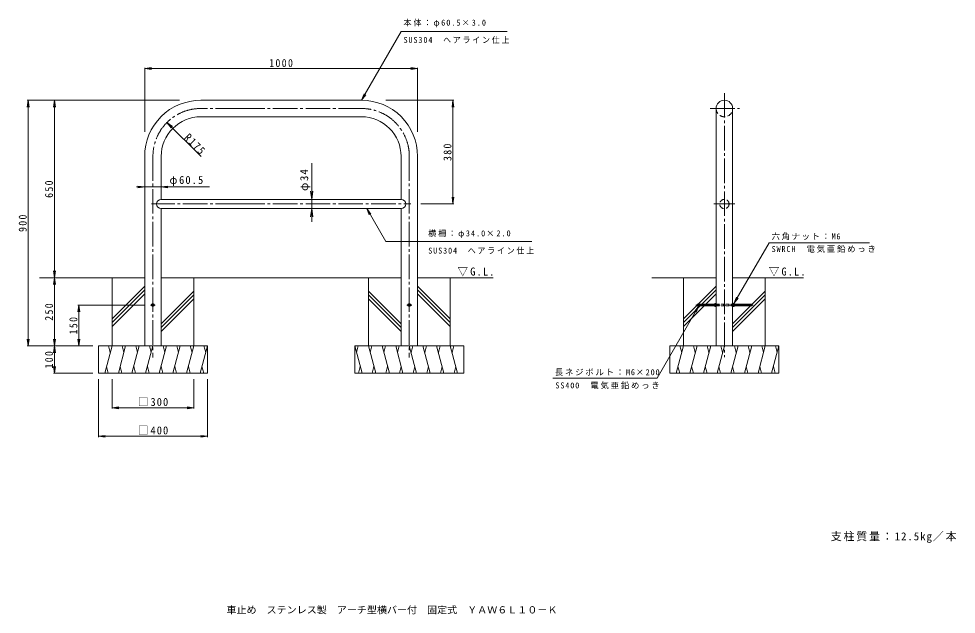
# Model space of a CAD drawing. Units: millimetres, scale not verified. Extents: x -1630 to 1806, y -1359 to 822.
import ezdxf
from ezdxf.enums import TextEntityAlignment as Align

# ---------------------------------------------------------------- set-up
doc = ezdxf.new("R2010")
doc.units = ezdxf.units.MM
doc.header["$LTSCALE"] = 10
for name, pattern in [('CHAIN2', [12, 9, -1, 1, -1]), ('DASHED1', [1.8, 1.2, -0.6]), ('DASHED2', [3, 2, -1])]:
    doc.linetypes.add(name, pattern=pattern)
for name, color, linetype, lineweight in [('C-0', 7, 'CHAIN2', 9), ('C-2', 3, 'Continuous', 9), ('C-4', 7, 'Continuous', 9), ('C-5', 7, 'Continuous', 9), ('C-6', 6, 'Continuous', 5), ('C-E', 6, 'Continuous', 5)]:
    doc.layers.add(name, color=color, linetype=linetype, lineweight=lineweight)
doc.layers.add('F-F', color=2, linetype='Continuous')
doc.styles.add('ＭＳ ゴシック', font='')
doc.styles.get('ＭＳ ゴシック').set_extended_font_data('MS Gothic')

msp = doc.modelspace()

# ---------------------------------------------------------------- linework, layer by layer
at = {"layer": 'C-0'}
for p, q in [((956.09, 549.73), (956.09, -417.54)), ((-818.31, 493.22), (-963.06, 493.22)), ((-818.31, 493.22), (-373.56, 493.22)), ((904.2, 493.21), (1011.23, 493.21)), ((-1138.06, 318.22), (-1138.06, -418.43)), ((-198.56, 318.22), (-198.56, -418.43)), ((-818.31, 143.47), (-1143.24, 143.47)), ((-818.31, 143.47), (-193.38, 143.47)), ((917.31, 143.46), (994.43, 143.46))]:
    msp.add_line(p, q, dxfattribs=at)
for centre, start, end in [((-963.06, 318.22), 89.99976, 180), ((-373.56, 318.22), 0, 90.00024)]:
    msp.add_arc(centre, 175, start, end, dxfattribs=at)
at = {"layer": 'C-2'}
for p, q in [((-818.31, 523.47), (-963.06, 523.47)), ((-818.31, 523.47), (-373.56, 523.47)), ((925.84, 493.21), (925.84, -103.92)), ((986.34, 493.21), (986.34, -103.92)), ((-818.31, 462.97), (-963.06, 462.97)), ((-818.31, 462.97), (-373.56, 462.97)), ((-1107.81, 318.22), (-1107.81, 160.47)), ((-228.81, 318.22), (-228.81, 160.47)), ((-818.31, 160.47), (-1107.81, 160.47)), ((-818.31, 160.47), (-228.81, 160.47)), ((-818.31, 126.47), (-1107.81, 126.47)), ((-1107.81, 126.47), (-1107.81, -126.53)), ((-818.31, 126.47), (-228.81, 126.47)), ((-228.81, 126.47), (-228.81, -126.53)), ((-1107.81, -126.53), (-1107.81, -376.53)), ((-228.81, -126.53), (-228.81, -376.53)), ((925.84, -376.53), (925.84, -103.92)), ((986.34, -376.53), (986.34, -103.92)), ((-1138.04, -232.28), (-1143.04, -229.39)), ((-1138.04, -220.78), (-1133.04, -223.66)), ((-1138.04, -232.28), (-1133.04, -229.39)), ((-1133.04, -223.66), (-1133.04, -229.39)), ((-198.58, -220.78), (-203.58, -223.66)), ((-203.58, -223.66), (-203.58, -229.39)), ((-198.58, -232.28), (-203.58, -229.39)), ((-198.58, -232.28), (-193.58, -229.39)), ((856.09, -224.07), (856.63, -223.53)), ((920.84, -228.98), (856.09, -228.98)), ((856.09, -228.98), (856.63, -229.53)), ((920.84, -223.53), (856.63, -223.53)), ((856.63, -223.53), (856.63, -229.53)), ((920.84, -229.53), (856.63, -229.53)), ((920.84, -222.22), (920.84, -230.83)), ((921.33, -220.78), (925.84, -220.78)), ((921.33, -223.66), (925.84, -223.66)), ((921.33, -229.39), (925.84, -229.39)), ((921.33, -232.28), (925.84, -232.28)), ((990.85, -220.78), (986.34, -220.78)), ((990.85, -223.66), (986.34, -223.66)), ((990.85, -229.39), (986.34, -229.39)), ((990.85, -232.28), (986.34, -232.28)), ((991.34, -222.22), (991.34, -230.83)), ((991.34, -223.53), (1055.55, -223.53)), ((991.34, -228.98), (1056.09, -228.98)), ((991.34, -229.53), (1055.55, -229.53)), ((1056.09, -224.07), (1055.55, -223.53)), ((1055.55, -223.53), (1055.55, -229.53)), ((1056.09, -228.98), (1055.55, -229.53))]:
    msp.add_line(p, q, dxfattribs=at)
at = {"layer": 'C-2', "color": 7, "linetype": 'CHAIN2'}
for p, q in [((-1147.06, -226.53), (-1129.39, -226.53)), ((-189.56, -226.53), (-207.23, -226.53)), ((851.09, -226.53), (1061.09, -226.53))]:
    msp.add_line(p, q, dxfattribs=at)
at = {"layer": 'C-2', "linetype": 'DASHED1'}
for p, q in [((925.84, -223.53), (986.34, -223.53)), ((925.84, -229.53), (986.34, -229.53))]:
    msp.add_line(p, q, dxfattribs=at)
at = {"layer": 'C-2'}
for points in [[(-1168.31, 318.22), (-1168.31, -126.53), (-1168.31, -376.53)], [(-168.31, 318.22), (-168.31, -126.53), (-168.31, -376.53)], [(-1138.04, -220.78), (-1143.04, -223.66), (-1143.04, -229.39)], [(-198.58, -220.78), (-193.58, -223.66), (-193.58, -229.39)], [(920.84, -224.07), (856.09, -224.07), (856.09, -228.98)], [(991.34, -224.07), (1056.09, -224.07), (1056.09, -228.98)]]:
    msp.add_lwpolyline(points, dxfattribs=at)
at = {"layer": 'C-2', "linetype": 'DASHED2'}
msp.add_circle((956.09, 143.46), 17, dxfattribs=at)
at = {"layer": 'C-2'}
for centre, radius in [((-1138.04, -226.53), 5), ((-1138.04, -226.53), 3), ((-198.58, -226.53), 5), ((-198.58, -226.53), 3)]:
    msp.add_circle(centre, radius, dxfattribs=at)
for centre, radius, start, end in [((-963.06, 318.22), 205.25, 89.99977, 180), ((-373.56, 318.22), 205.25, 0, 90.00023), ((956.09, 493.21), 30.25, 0, 180), ((-963.06, 318.22), 144.75, 89.9998, 180), ((-373.56, 318.22), 144.75, 0, 90.0002), ((-1107.81, 143.47), 17, 90, 270), ((-228.81, 143.47), 17, 270, 90), ((923.21, -222.22), 2.37, 142.44278, 217.55722), ((929.44, -226.53), 8.6, 160.548, 199.452), ((923.21, -230.83), 2.37, 142.44278, 217.55722), ((988.97, -222.22), 2.37, 322.44278, 37.55722), ((982.74, -226.53), 8.6, 340.548, 19.452), ((988.97, -230.83), 2.37, 322.44278, 37.55722)]:
    msp.add_arc(centre, radius, start, end, dxfattribs=at)
at = {"layer": 'C-2', "linetype": 'DASHED2'}
msp.add_arc((956.09, 493.21), 30.25, 180.00047, 0.00047, dxfattribs=at)
at = {"layer": 'C-4'}
for p, q in [((-1168.31, 639.73), (-1143.52, 642.99)), ((-1168.31, 642.73), (-1168.31, 408.14)), ((-1168.31, 639.73), (-168.31, 639.73)), ((-1168.31, 639.73), (-1143.52, 636.46)), ((-168.31, 639.73), (-193.09, 642.99)), ((-168.31, 639.73), (-193.09, 636.46)), ((-168.31, 642.73), (-168.31, 408.14)), ((-1595.42, 523.47), (-1598.68, 498.69)), ((-1598.42, 523.47), (-1041.36, 523.47)), ((-1595.42, 523.47), (-1595.42, -376.53)), ((-1595.42, 523.47), (-1592.16, 498.69)), ((-1498.92, 523.47), (-1502.18, 498.69)), ((-1498.92, 523.47), (-1498.92, -126.53)), ((-1498.92, 523.47), (-1495.66, 498.69)), ((-35.75, 523.47), (-284.5, 523.47)), ((-38.75, 523.47), (-42.02, 498.69)), ((-38.75, 143.47), (-38.75, 523.47)), ((-38.75, 523.47), (-35.49, 498.69)), ((-1086.76, 442.01), (-1066.93, 426.79)), ((-1086.76, 442.01), (-1071.54, 422.17)), ((-961.7, 316.86), (-1086.76, 442.01)), ((-556.28, 293.05), (-556.28, 78.42)), ((-1168.31, 205.83), (-1193.09, 209.09)), ((-1107.81, 205.83), (-1083.02, 209.09)), ((-930.71, 205.83), (-1198.77, 205.83)), ((-1168.31, 205.83), (-1193.09, 202.57)), ((-1168.31, 205.83), (-1168.31, 204.03)), ((-1107.81, 205.83), (-1107.81, 204.03)), ((-1107.81, 205.83), (-1083.02, 202.57)), ((-556.28, 160.47), (-560.19, 190.22)), ((-556.28, 160.47), (-552.36, 190.22)), ((-556.28, 160.47), (-553.28, 160.47)), ((-35.75, 143.47), (-156.95, 143.47)), ((-38.75, 143.47), (-42.02, 168.26)), ((-38.75, 143.47), (-35.49, 168.26)), ((-556.28, 126.47), (-560.19, 96.73)), ((-556.28, 126.47), (-553.28, 126.47)), ((-556.28, 126.47), (-552.36, 96.73)), ((-1498.92, -126.53), (-1502.18, -101.74)), ((-1498.92, -126.53), (-1495.66, -101.74)), ((-1498.92, -126.53), (-1502.18, -151.31)), ((-1498.92, -126.53), (-1498.92, -376.53)), ((-1498.92, -126.53), (-1495.66, -151.31)), ((-1409.81, -226.53), (-1413.07, -251.31)), ((-1412.81, -226.53), (-1167.06, -226.53)), ((-1409.81, -376.53), (-1409.81, -226.53)), ((-1409.81, -226.53), (-1406.55, -251.31)), ((-1595.42, -376.53), (-1598.68, -351.74)), ((-1598.42, -376.53), (-1358.06, -376.53)), ((-1595.42, -376.53), (-1592.16, -351.74)), ((-1498.92, -376.53), (-1502.18, -351.74)), ((-1498.92, -376.53), (-1502.18, -401.31)), ((-1498.92, -376.53), (-1495.66, -351.74)), ((-1498.92, -376.53), (-1498.92, -476.53)), ((-1498.92, -376.53), (-1495.66, -401.31)), ((-1409.81, -376.53), (-1413.07, -351.74)), ((-1409.81, -376.53), (-1406.55, -351.74)), ((-1498.92, -476.53), (-1502.18, -451.74)), ((-1501.92, -476.53), (-1358.06, -476.53)), ((-1498.92, -476.53), (-1495.66, -451.74)), ((-1338.06, -710.13), (-1338.06, -498.03)), ((-1288.06, -606.02), (-1288.06, -498.03)), ((-988.06, -606.02), (-988.06, -498.03)), ((-938.06, -710.13), (-938.06, -498.03)), ((-1288.06, -603.02), (-1263.27, -599.76)), ((-1288.06, -603.02), (-988.06, -603.02)), ((-1288.06, -603.02), (-1263.27, -606.28)), ((-988.06, -603.02), (-1012.84, -599.76)), ((-988.06, -603.02), (-1012.84, -606.28)), ((-1338.06, -707.13), (-1313.27, -703.87)), ((-1338.06, -707.13), (-938.06, -707.13)), ((-1338.06, -707.13), (-1313.27, -710.39)), ((-938.06, -707.13), (-962.84, -703.87)), ((-938.06, -707.13), (-962.84, -710.39))]:
    msp.add_line(p, q, dxfattribs=at)
at = {"layer": 'C-5'}
for p, q in [((-373.56, 523.47), (-228.12, 775.39)), ((-228.12, 775.39), (160.25, 775.4)), ((-373.56, 523.47), (-363.99, 546.57)), ((-373.56, 523.47), (-358.34, 543.31)), ((-354.72, 126.47), (-345.16, 103.37)), ((-354.72, 126.47), (-339.51, 106.64)), ((-354.72, 126.47), (-284.65, 5.86)), ((250.66, 5.86), (-284.65, 5.86)), ((990.85, -220.78), (1120.36, 1.39)), ((1120.36, 1.39), (1487.53, 1.39)), ((990.85, -220.78), (1000.51, -197.72)), ((990.85, -220.78), (1006.15, -201.01)), ((862.67, -229.53), (709.42, -494.9)), ((862.67, -229.53), (847.45, -249.36)), ((862.67, -229.53), (853.1, -252.62)), ((327.54, -494.9), (709.42, -494.9))]:
    msp.add_line(p, q, dxfattribs=at)
at = {"layer": 'C-6'}
for p, q in [((-1168.31, -126.53), (-1553.94, -126.53)), ((-1107.81, -126.53), (-228.81, -126.53)), ((-168.31, -126.53), (108.11, -126.53))]:
    msp.add_line(p, q, dxfattribs=at)
at = {"layer": 'C-E'}
for p, q in [((-1288.06, -376.53), (-1288.06, -126.53)), ((-988.06, -376.53), (-988.06, -126.53)), ((-348.56, -376.53), (-348.56, -126.53)), ((-48.56, -376.53), (-48.56, -126.53)), ((689.63, -126.53), (925.84, -126.53)), ((806.09, -376.53), (806.09, -126.53)), ((986.34, -126.53), (1245.79, -126.53)), ((1106.09, -376.53), (1106.09, -126.53)), ((-1168.31, -156.97), (-1288.06, -276.72)), ((-1168.31, -171.11), (-1288.06, -290.86)), ((-168.31, -156.97), (-48.56, -276.72)), ((-168.31, -171.11), (-48.56, -290.86)), ((925.84, -156.97), (806.09, -276.72)), ((925.84, -171.11), (806.09, -290.86)), ((-1168.31, -185.25), (-1288.06, -305)), ((-988.06, -175.6), (-1107.81, -295.35)), ((-988.06, -189.74), (-1107.81, -309.49)), ((-988.06, -203.88), (-1107.81, -323.63)), ((-348.56, -175.6), (-228.81, -295.35)), ((-348.56, -189.74), (-228.81, -309.49)), ((-348.56, -203.88), (-228.81, -323.63)), ((-168.31, -185.25), (-48.56, -305)), ((925.84, -185.25), (806.09, -305)), ((1106.09, -175.6), (986.34, -295.35)), ((1106.09, -189.74), (986.34, -309.49)), ((1106.09, -203.88), (986.34, -323.63)), ((-1338.06, -376.53), (-938.06, -376.53)), ((-1338.06, -476.53), (-1338.06, -376.53)), ((-1288.06, -376.53), (-1314.85, -476.53)), ((-1301.11, -376.53), (-1294.58, -400.88)), ((-1238.06, -376.53), (-1264.85, -476.53)), ((-1251.11, -376.53), (-1244.58, -400.88)), ((-1188.06, -376.53), (-1214.85, -476.53)), ((-1201.11, -376.53), (-1194.58, -400.88)), ((-1138.06, -376.53), (-1164.85, -476.53)), ((-1151.11, -376.53), (-1144.58, -400.88)), ((-1088.06, -376.53), (-1114.85, -476.53)), ((-1101.11, -376.53), (-1094.58, -400.88)), ((-1038.06, -376.53), (-1064.85, -476.53)), ((-1051.11, -376.53), (-1044.58, -400.88)), ((-988.06, -376.53), (-1014.85, -476.53)), ((-1001.11, -376.53), (-994.58, -400.88)), ((-938.06, -376.53), (-964.85, -476.53)), ((-951.11, -376.53), (-944.58, -400.88)), ((-938.06, -476.53), (-938.06, -376.53)), ((-398.56, -476.53), (-398.56, -376.53)), ((1.44, -376.53), (-398.56, -376.53)), ((-398.56, -376.53), (-371.76, -476.53)), ((-385.51, -376.53), (-392.03, -400.88)), ((-348.56, -376.53), (-321.76, -476.53)), ((-335.51, -376.53), (-342.03, -400.88)), ((-298.56, -376.53), (-271.76, -476.53)), ((-285.51, -376.53), (-292.03, -400.88)), ((-248.56, -376.53), (-221.76, -476.53)), ((-235.51, -376.53), (-242.03, -400.88)), ((-198.56, -376.53), (-171.76, -476.53)), ((-185.51, -376.53), (-192.03, -400.88)), ((-148.56, -376.53), (-121.76, -476.53)), ((-135.51, -376.53), (-142.03, -400.88)), ((-98.56, -376.53), (-71.76, -476.53)), ((-85.51, -376.53), (-92.03, -400.88)), ((-48.56, -376.53), (-21.76, -476.53)), ((-35.51, -376.53), (-42.03, -400.88)), ((1.44, -476.53), (1.44, -376.53)), ((756.09, -476.53), (756.09, -376.53)), ((756.09, -376.53), (1156.09, -376.53)), ((806.09, -376.53), (779.3, -476.53)), ((793.04, -376.53), (799.57, -400.88)), ((856.09, -376.53), (829.3, -476.53)), ((843.04, -376.53), (849.57, -400.88)), ((879.3, -476.53), (906.09, -376.53)), ((899.57, -400.88), (893.04, -376.53)), ((929.3, -476.53), (956.09, -376.53)), ((949.57, -400.88), (943.04, -376.53)), ((979.3, -476.53), (1006.09, -376.53)), ((999.57, -400.88), (993.04, -376.53)), ((1056.09, -376.53), (1029.3, -476.53)), ((1043.04, -376.53), (1049.57, -400.88)), ((1106.09, -376.53), (1079.3, -476.53)), ((1093.04, -376.53), (1099.57, -400.88)), ((1156.09, -376.53), (1129.3, -476.53)), ((1143.04, -376.53), (1149.57, -400.88)), ((1156.09, -476.53), (1156.09, -376.53)), ((-1338.06, -476.53), (-938.06, -476.53)), ((-1301.8, -476.53), (-1308.33, -452.18)), ((-1251.8, -476.53), (-1258.33, -452.18)), ((-1201.8, -476.53), (-1208.33, -452.18)), ((-1151.8, -476.53), (-1158.33, -452.18)), ((-1101.8, -476.53), (-1108.33, -452.18)), ((-1051.8, -476.53), (-1058.33, -452.18)), ((-1001.8, -476.53), (-1008.33, -452.18)), ((-951.8, -476.53), (-958.33, -452.18)), ((1.44, -476.53), (-398.56, -476.53)), ((-384.81, -476.53), (-378.29, -452.18)), ((-334.81, -476.53), (-328.29, -452.18)), ((-284.81, -476.53), (-278.29, -452.18)), ((-234.81, -476.53), (-228.29, -452.18)), ((-184.81, -476.53), (-178.29, -452.18)), ((-134.81, -476.53), (-128.29, -452.18)), ((-84.81, -476.53), (-78.29, -452.18)), ((-34.81, -476.53), (-28.29, -452.18)), ((756.09, -476.53), (1156.09, -476.53)), ((792.35, -476.53), (785.82, -452.18)), ((842.35, -476.53), (835.82, -452.18)), ((892.35, -476.53), (885.82, -452.18)), ((942.35, -476.53), (935.82, -452.18)), ((992.35, -476.53), (985.82, -452.18)), ((1042.35, -476.53), (1035.82, -452.18)), ((1092.35, -476.53), (1085.82, -452.18)), ((1142.35, -476.53), (1135.82, -452.18))]:
    msp.add_line(p, q, dxfattribs=at)

# ---------------------------------------------------------------- texts
at = {"layer": 'C-4', "color": 2, "char_height": 29.33, "attachment_point": 7, "style": 'ＭＳ ゴシック'}
for s, insert in [('\\T1.28;\\W0.9;1000', (-712.06, 644.73)), ('\\T1.22;\\W0.95;φ60.5', (-1077.35, 208.83)), ('\\T1.21;\\W0.95;□300', (-1193.06, -597.02)), ('\\T1.21;\\W0.95;□400', (-1193.06, -701.13))]:
    msp.add_mtext(s, dxfattribs=dict(at, insert=insert))
for s, insert, rotation in [('\\T1.28;\\W0.9;R175', (-1026.38, 383.64), 315), ('\\T1.27;\\W0.9;380', (-43.75, 300.97), 90), ('\\T1.19;φ34', (-561.28, 191.26), 90), ('\\T1.27;\\W0.9;650', (-1503.92, 165.97), 90), ('\\T1.27;\\W0.9;900', (-1600.42, 40.97), 90), ('\\T1.27;\\W0.9;250', (-1503.92, -284.03), 90), ('\\T1.27;\\W0.9;150', (-1414.81, -334.03), 90), ('\\T1.27;\\W0.9;100', (-1503.92, -459.03), 90)]:
    msp.add_mtext(s, dxfattribs=dict(at, insert=insert, rotation=rotation))
at = {"layer": 'C-5', "char_height": 21.99, "attachment_point": 7, "style": 'ＭＳ ゴシック'}
for s, insert in [('\\T1.25;\\W0.95;本体：φ60.5×3.0', (-219.75, 790.79)), ('\\T1.22;\\W0.95;SUS304\u3000ヘアライン仕上', (-219.75, 731.05)), ('\\T1.25;\\W0.95;横柵：φ34.0×2.0', (-129.34, 19.01)), ('\\T1.19;六角ナット：M6', (1129.15, 11.26)), ('\\T1.22;\\W0.95;SUS304\u3000ヘアライン仕上', (-129.34, -40.74)), ('\\T1.21;SWRCH\u3000電気亜鉛めっき', (1129.15, -35.07)), ('\\T1.21;長ネジボルト：M6×200', (334.56, -486.15)), ('\\T1.21;SS400\u3000電気亜鉛めっき', (337.06, -534.75))]:
    msp.add_mtext(s, dxfattribs=dict(at, insert=insert))
at = {"layer": 'C-5', "color": 2, "char_height": 29.33, "attachment_point": 7, "style": 'ＭＳ ゴシック'}
for s, insert in [('\\T1.22;\\W0.95;▽G.L.', (-21.66, -121.3)), ('\\T1.22;\\W0.95;▽G.L.', (1118.84, -121.3)), ('\\T1.17;支柱質量：12.5kg／本', (1345.96, -1098.11))]:
    msp.add_mtext(s, dxfattribs=dict(at, insert=insert))
at = {"layer": 'F-F', "style": 'ＭＳ ゴシック', "width": 1.05}
msp.add_text('車止め\u3000ステンレス製\u3000アーチ型横バー付\u3000固定式\u3000ＹＡＷ６Ｌ１０－Ｋ', height=25.66, dxfattribs=at).set_placement((-868.5, -1363.87), align=Align.BOTTOM_LEFT)

doc.saveas('drawing.dxf')
